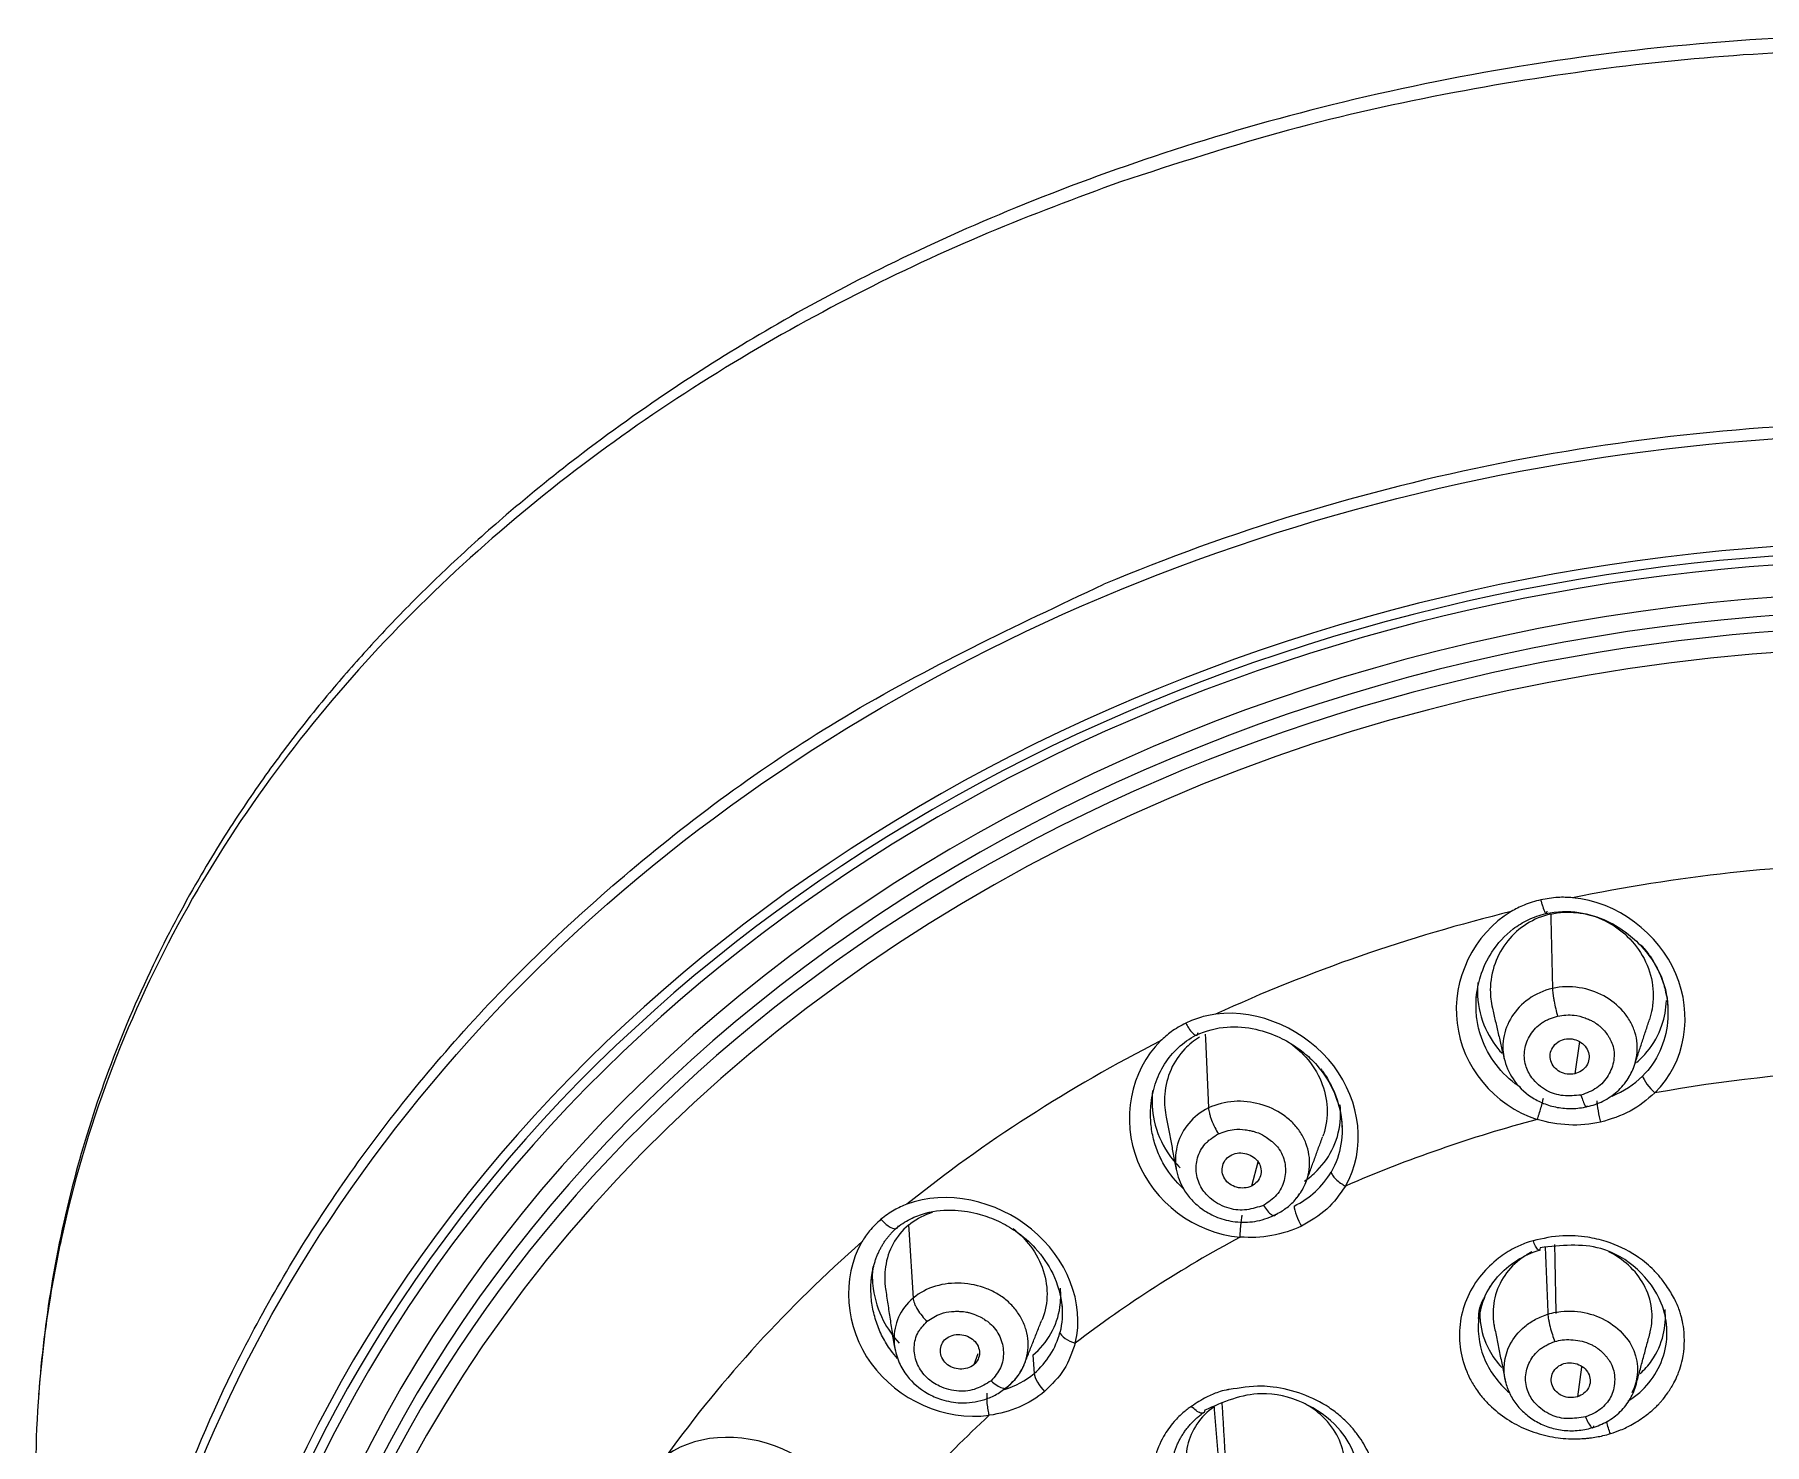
# Model space of a CAD drawing. Extents: x 0 to 1128, y 0 to 827.
# Drawn here: x 395.04 to 433.58, y 557.69 to 589.09 of the extents above; entities that cross this region are included whole.
import ezdxf

# ---------------------------------------------------------------- set-up
doc = ezdxf.new("R2010")
doc.units = 0
doc.header["$LTSCALE"] = 10
doc.header["$MEASUREMENT"] = 0
doc.layers.add('1', color=7, linetype='CONTINUOUS')

msp = doc.modelspace()

# ---------------------------------------------------------------- linework, layer by layer
at = {"layer": '1', "color": 7, "linetype": 'Continuous', "lineweight": -3}
for p, q in [((428.82, 569.502), (428.822, 569.399)), ((428.822, 569.399), (428.858, 567.843)), ((421.121, 566.827), (421.126, 566.725)), ((421.126, 566.725), (421.196, 565.181)), ((429.459, 566.66), (429.352, 565.944)), ((422.297, 563.977), (422.15, 563.442)), ((414.51, 562.573), (414.517, 562.472)), ((414.517, 562.472), (414.615, 560.946)), ((416.054, 559.707), (415.965, 559.462)), ((417.283, 559.674), (417.309, 559.268)), ((429.502, 559.408), (429.412, 558.75))]:
    msp.add_line(p, q, dxfattribs=at)
for centre, major_axis, start_param, end_param in [((437.081, 545.153), (38.932, 0), 1.570796, 3.633743), ((437.081, 545.084), (38.762, 0), 1.570796, 4.712389), ((437.081, 545.06), (38.555, 0), 1.570796, 4.712389), ((437.081, 545.06), (-37.7, 0), 4.712389, 7.319813), ((437.081, 544.908), (37.4, 0), 1.570796, 2.79938), ((437.081, 544.651), (37.281, 0), 0, 3.141593), ((437.081, 544.455), (-36.953, 0), 4.712389, 6.283185), ((437.081, 543.236), (32.688, 0), 1.592468, 1.810937), ((437.081, 543.236), (32.688, 0), 1.854267, 2.072736), ((437.081, 543.236), (32.688, 0), 2.116066, 2.334536), ((437.081, 542.522), (28.054, 0), 1.619126, 1.784199), ((437.081, 542.522), (28.054, 0), 1.880901, 2.045989), ((437.081, 542.522), (28.054, 0), 2.142704, 2.307792), ((437.081, 543.236), (32.688, 0), 2.377866, 2.596335), ((437.081, 542.522), (28.054, 0), 2.404501, 2.569592)]:
    msp.add_ellipse(centre, major_axis=major_axis, ratio=0.838671, start_param=start_param, end_param=end_param, dxfattribs=at)
for points, knots in [([(437.082, 589.079), (435.616, 589.09), (432.612, 588.991), (428.205, 588.453), (424.021, 587.598), (420.275, 586.519), (416.971, 585.304), (414.105, 584.016), (411.652, 582.709), (409.388, 581.315), (407.376, 579.892), (405.667, 578.513), (404.366, 577.346), (403.311, 576.315), (402.373, 575.319), (401.439, 574.239), (400.52, 573.07), (399.578, 571.733), (398.609, 570.172), (397.595, 568.254), (396.669, 566.071), (395.907, 563.685), (395.389, 561.288), (395.069, 558.599), (395.042, 556.73), (395.087, 555.661)], [0, 0, 0, 0, 0.064721, 0.133436, 0.197352, 0.256812, 0.311316, 0.360669, 0.405217, 0.445127, 0.49094, 0.528108, 0.556544, 0.580716, 0.604638, 0.628295, 0.656369, 0.684261, 0.716828, 0.75682, 0.804138, 0.848945, 0.897193, 0.941937, 1, 1, 1, 1]), ([(437.081, 588.774), (435.974, 588.755), (433.696, 588.716), (430.211, 588.39), (426.601, 587.827), (422.889, 586.998), (420.471, 586.213), (419.233, 585.811)], [0, 0, 0, 0, 0.180089, 0.37042, 0.570347, 0.78006, 1, 1, 1, 1]), ([(419.233, 585.811), (418.243, 585.445), (416.214, 584.693), (413.271, 583.306), (410.357, 581.678), (407.527, 579.774), (404.828, 577.585), (402.319, 575.104), (400.067, 572.326), (398.137, 569.251), (396.6, 565.879), (395.778, 563.076), (395.463, 561.413), (395.394, 560.992)], [0, 0, 0, 0, 0.078249, 0.160316, 0.246233, 0.336136, 0.430215, 0.528402, 0.630588, 0.736805, 0.847097, 0.961412, 1, 1, 1, 1]), ([(437.081, 580.458), (433.914, 580.458), (430.784, 580.152), (424.66, 578.936), (421.665, 578.023), (418.86, 576.846)], [0, 0, 0, 0, 0.5, 0.5, 1, 1, 1, 1]), ([(431.04, 512.535), (425.999, 513.17), (421.141, 514.611), (412.396, 518.844), (408.492, 521.677), (402.205, 528.29), (399.797, 532.118), (396.83, 540.21), (396.254, 544.5), (397.009, 552.952), (398.337, 557.122), (402.73, 564.753), (405.778, 568.231), (413.193, 573.996), (417.54, 576.293), (426.974, 579.4), (431.994, 580.201), (437.081, 580.199)], [0, 0, 0, 0, 0.125, 0.125, 0.25, 0.25, 0.375, 0.375, 0.5, 0.5, 0.625, 0.625, 0.75, 0.75, 0.875, 0.875, 1, 1, 1, 1]), ([(396.8, 541.545), (396.777, 541.68), (396.683, 542.261), (396.531, 543.423), (396.398, 545.164), (396.381, 547.303), (396.566, 549.831), (397.058, 552.728), (397.971, 555.959), (399.43, 559.466), (401.563, 563.165), (404.488, 566.944), (408.319, 570.638), (413.091, 574.125), (416.891, 575.918), (418.859, 576.847)], [0, 0, 0, 0, 0.009615, 0.041386, 0.082395, 0.132638, 0.192115, 0.260823, 0.338758, 0.425918, 0.5223, 0.627902, 0.74272, 0.866749, 1, 1, 1, 1]), ([(428.596, 569.818), (428.469, 569.784), (428.239, 569.723), (428.032, 569.609), (427.939, 569.557)], [0, 0, 0, 0, 0.54889, 1, 1, 1, 1]), ([(429.307, 569.865), (429.197, 569.871), (428.957, 569.884), (428.723, 569.841), (428.596, 569.818)], [0, 0, 0, 0, 0.459061, 1, 1, 1, 1]), ([(428.596, 569.818), (428.602, 569.794), (428.615, 569.743), (428.647, 569.638), (428.683, 569.548), (428.711, 569.509), (428.731, 569.505), (428.737, 569.536), (428.738, 569.564)], [0, 0, 0, 0, 0.1149, 0.241473, 0.49462, 0.621194, 0.747767, 1, 1, 1, 1]), ([(431.14, 565.516), (431.833, 566.205), (431.991, 567.266), (431.225, 569.069), (430.301, 569.779), (429.307, 569.865)], [0, 0, 0, 0, 0.5, 0.5, 1, 1, 1, 1]), ([(427.939, 569.557), (427.094, 569.058), (426.615, 568.032), (426.849, 566.11), (427.542, 565.237), (428.52, 564.928)], [0, 0, 0, 0, 0.5, 0.5, 1, 1, 1, 1]), ([(427.161, 567.637), (427.175, 567.8), (427.243, 568.147), (427.494, 568.695), (427.881, 569.122), (428.316, 569.39), (428.572, 569.479), (428.711, 569.512)], [0, 0, 0, 0, 0.193791, 0.4264, 0.695171, 0.8429, 1, 1, 1, 1]), ([(428.82, 569.502), (428.63, 569.459), (428.447, 569.382), (428.122, 569.18), (427.978, 569.05), (427.738, 568.754), (427.642, 568.581), (427.51, 568.213), (427.474, 568.011), (427.472, 567.676), (427.487, 567.54), (427.518, 567.406)], [0, 0, 0, 0, 0.20831, 0.20831, 0.414822, 0.414822, 0.627629, 0.627629, 0.849338, 0.849338, 1, 1, 1, 1]), ([(428.711, 569.512), (428.962, 569.563), (429.421, 569.58), (430.059, 569.38), (430.537, 569.079), (430.974, 568.669), (431.339, 568.075), (431.43, 567.603), (431.43, 567.345)], [0, 0, 0, 0, 0.183648, 0.345694, 0.485537, 0.60072, 0.791827, 1, 1, 1, 1]), ([(428.82, 569.502), (429.008, 569.544), (429.207, 569.553), (429.594, 569.513), (429.786, 569.46), (430.147, 569.3), (430.319, 569.189), (430.623, 568.919), (430.756, 568.755), (430.965, 568.395), (431.041, 568.192), (431.112, 567.788), (431.112, 567.582), (431.063, 567.308), (431.044, 567.231), (431.019, 567.155)], [0, 0, 0, 0, 0.148214, 0.148214, 0.296321, 0.296321, 0.449124, 0.449124, 0.608682, 0.608682, 0.77508, 0.77508, 0.936186, 0.936186, 1, 1, 1, 1]), ([(430.832, 568.811), (430.864, 568.776), (430.972, 568.649), (431.134, 568.414), (431.288, 568.096), (431.421, 567.655), (431.456, 567.085), (431.285, 566.432), (431.028, 566.056), (430.864, 565.893)], [0, 0, 0, 0, 0.042474, 0.148865, 0.255256, 0.361647, 0.57443, 0.787212, 1, 1, 1, 1]), ([(428.143, 565.641), (428.104, 565.667), (427.875, 565.828), (427.519, 566.199), (427.264, 566.72), (427.163, 567.169), (427.149, 567.447), (427.159, 567.61), (427.163, 567.656)], [0, 0, 0, 0, 0.058776, 0.35284, 0.646903, 0.793935, 0.940967, 1, 1, 1, 1]), ([(427.197, 567.979), (427.194, 567.943), (427.191, 567.907), (427.178, 567.617), (427.214, 567.358), (427.377, 566.898), (427.495, 566.688), (427.672, 566.467), (427.703, 566.431), (427.736, 566.396)], [0, 0, 0, 0, 0.063575, 0.063575, 0.510505, 0.510505, 0.917939, 0.917939, 1, 1, 1, 1]), ([(428.858, 567.843), (428.658, 567.798), (428.301, 567.634), (427.923, 567.232), (427.763, 566.819), (427.745, 566.492), (427.767, 566.338), (427.783, 566.271)], [0, 0, 0, 0, 0.256756, 0.513512, 0.770268, 0.898646, 1, 1, 1, 1]), ([(430.545, 565.846), (430.547, 565.848), (430.598, 565.927), (430.68, 566.091), (430.744, 566.348), (430.753, 566.611), (430.704, 566.871), (430.598, 567.115), (430.388, 567.409), (429.87, 567.82), (429.258, 567.932), (428.858, 567.843)], [0, 0, 0, 0, 0.002701, 0.085809, 0.168918, 0.252026, 0.335134, 0.418242, 0.501351, 0.667567, 1, 1, 1, 1]), ([(428.858, 567.843), (428.859, 567.811), (428.864, 567.751), (428.878, 567.649), (428.897, 567.535), (428.929, 567.384), (428.958, 567.277), (428.972, 567.23)], [0, 0, 0, 0, 0.248207, 0.37359, 0.498973, 0.74974, 1, 1, 1, 1]), ([(421.354, 567.27), (421.248, 567.252), (421.016, 567.214), (420.803, 567.121), (420.688, 567.071)], [0, 0, 0, 0, 0.459061, 1, 1, 1, 1]), ([(424.246, 563.443), (424.721, 564.26), (424.585, 565.324), (423.381, 566.91), (422.323, 567.4), (421.354, 567.27)], [0, 0, 0, 0, 0.5, 0.5, 1, 1, 1, 1]), ([(430.732, 566.198), (430.817, 566.271), (430.896, 566.351), (431.111, 566.609), (431.223, 566.811), (431.355, 567.199), (431.389, 567.386), (431.397, 567.575)], [0, 0, 0, 0, 0.210693, 0.210693, 0.641134, 0.641134, 1, 1, 1, 1]), ([(420.688, 567.071), (420.576, 567.011), (420.372, 566.902), (420.204, 566.746), (420.128, 566.676)], [0, 0, 0, 0, 0.54889, 1, 1, 1, 1]), ([(420.688, 567.071), (420.7, 567.049), (420.726, 567.002), (420.788, 566.907), (420.856, 566.829), (420.91, 566.799), (420.95, 566.802), (420.961, 566.835), (420.963, 566.863)], [0, 0, 0, 0, 0.1149, 0.241473, 0.49462, 0.621194, 0.747767, 1, 1, 1, 1]), ([(420.914, 566.802), (421.139, 566.905), (421.571, 567.022), (422.228, 566.965), (422.76, 566.778), (423.174, 566.534), (423.524, 566.245), (423.834, 565.866), (424.087, 565.352), (424.161, 564.967), (424.169, 564.752)], [0, 0, 0, 0, 0.160305, 0.302017, 0.424485, 0.525462, 0.611693, 0.718105, 0.847996, 1, 1, 1, 1]), ([(429.493, 565.468), (429.427, 565.462), (429.295, 565.451), (429.097, 565.451), (428.902, 565.488), (428.647, 565.6), (428.401, 565.814), (428.235, 566.142), (428.215, 566.486), (428.344, 566.824), (428.538, 567.031), (428.701, 567.128), (428.818, 567.18), (428.91, 567.21), (428.972, 567.23)], [0, 0, 0, 0, 0.063643, 0.126094, 0.187936, 0.250867, 0.393803, 0.500687, 0.625167, 0.749838, 0.874914, 0.906043, 0.937167, 1, 1, 1, 1]), ([(428.972, 567.23), (429.096, 567.246), (429.303, 567.272), (429.541, 567.205), (429.679, 567.15), (429.776, 567.1), (429.858, 567.05), (429.931, 566.987), (430.003, 566.915), (430.065, 566.836), (430.113, 566.767), (430.154, 566.695), (430.228, 566.53), (430.249, 566.237), (430.117, 565.898), (429.866, 565.605), (429.617, 565.513), (429.493, 565.468)], [0, 0, 0, 0, 0.117822, 0.197526, 0.233095, 0.261972, 0.304107, 0.327018, 0.357576, 0.406557, 0.428802, 0.443927, 0.492279, 0.617472, 0.745259, 0.873294, 1, 1, 1, 1]), ([(420.127, 566.676), (419.447, 566.008), (419.249, 564.908), (419.975, 563.091), (420.874, 562.394), (421.897, 562.306)], [0, 0, 0, 0, 0.5, 0.5, 1, 1, 1, 1]), ([(419.911, 565.224), (419.925, 565.394), (419.989, 565.717), (420.196, 566.166), (420.508, 566.541), (420.769, 566.725), (420.914, 566.802)], [0, 0, 0, 0, 0.252708, 0.503649, 0.751602, 1, 1, 1, 1]), ([(420.993, 566.758), (420.873, 566.685), (420.763, 566.596), (420.539, 566.364), (420.434, 566.207), (420.282, 565.867), (420.235, 565.679), (420.208, 565.334), (420.216, 565.174), (420.246, 565.019)], [0, 0, 0, 0, 0.20662, 0.20662, 0.482277, 0.482277, 0.766335, 0.766335, 1, 1, 1, 1]), ([(422.922, 566.685), (423.063, 566.596), (423.193, 566.489), (423.457, 566.216), (423.583, 566.035), (423.757, 565.658), (423.811, 565.458), (423.849, 565.058), (423.832, 564.852), (423.767, 564.624), (423.755, 564.587), (423.742, 564.551)], [0, 0, 0, 0, 0.194892, 0.194892, 0.451201, 0.451201, 0.699359, 0.699359, 0.951405, 0.951405, 1, 1, 1, 1]), ([(427.777, 566.301), (427.818, 566.126), (427.958, 565.799), (428.301, 565.461), (428.656, 565.274), (428.964, 565.184), (429.298, 565.157), (429.518, 565.186), (429.63, 565.213)], [0, 0, 0, 0, 0.219959, 0.460031, 0.588092, 0.72013, 0.856788, 1, 1, 1, 1]), ([(429.577, 565.202), (429.705, 565.225), (429.946, 565.299), (430.274, 565.506), (430.535, 565.792), (430.645, 566.015), (430.686, 566.137)], [0, 0, 0, 0, 0.24522, 0.493088, 0.745262, 1, 1, 1, 1]), ([(423.695, 566.05), (423.713, 566.028), (423.8, 565.91), (423.995, 565.585), (424.175, 565.039), (424.184, 564.368), (424.039, 563.948), (423.926, 563.754)], [0, 0, 0, 0, 0.033612, 0.171666, 0.447775, 0.723884, 1, 1, 1, 1]), ([(419.947, 565.567), (419.925, 565.343), (419.938, 565.112), (420.042, 564.643), (420.144, 564.398), (420.368, 564.064), (420.462, 563.951), (420.566, 563.848)], [0, 0, 0, 0, 0.363611, 0.363611, 0.773131, 0.773131, 1, 1, 1, 1]), ([(423.104, 563.122), (423.116, 563.135), (423.189, 563.214), (423.303, 563.374), (423.408, 563.619), (423.454, 563.879), (423.442, 564.142), (423.374, 564.398), (423.252, 564.64), (423.079, 564.854), (422.792, 565.092), (422.175, 565.378), (421.554, 565.354), (421.196, 565.181)], [0, 0, 0, 0, 0.013442, 0.08391, 0.154379, 0.224847, 0.295316, 0.365784, 0.436253, 0.506721, 0.577189, 0.718126, 1, 1, 1, 1]), ([(428.52, 564.928), (428.526, 564.945), (428.539, 564.982), (428.566, 565.067), (428.595, 565.161), (428.619, 565.248), (428.64, 565.327), (428.65, 565.373), (428.655, 565.397)], [0, 0, 0, 0, 0.115565, 0.242053, 0.495027, 0.621515, 0.748002, 1, 1, 1, 1]), ([(429.493, 565.468), (429.508, 565.419), (429.539, 565.323), (429.578, 565.238), (429.603, 565.206), (429.624, 565.197), (429.632, 565.217), (429.635, 565.237)], [0, 0, 0, 0, 0.25026, 0.501027, 0.62641, 0.751793, 1, 1, 1, 1]), ([(431.14, 565.516), (430.964, 565.367), (430.613, 565.07), (430.157, 564.933), (429.93, 564.865)], [0, 0, 0, 0, 0.5006, 1, 1, 1, 1]), ([(420.628, 563.391), (420.471, 563.537), (420.259, 563.796), (420.056, 564.194), (419.951, 564.528), (419.901, 564.875), (419.902, 565.109), (419.911, 565.226), (419.911, 565.229)], [0, 0, 0, 0, 0.314161, 0.484832, 0.655502, 0.826172, 0.996843, 1, 1, 1, 1]), ([(421.196, 565.181), (421.016, 565.094), (420.72, 564.858), (420.473, 564.387), (420.444, 564.014), (420.476, 563.819), (420.48, 563.794)], [0, 0, 0, 0, 0.317851, 0.635703, 0.953554, 1, 1, 1, 1]), ([(421.196, 565.181), (421.197, 565.15), (421.206, 565.091), (421.233, 564.993), (421.271, 564.886), (421.333, 564.745), (421.389, 564.647), (421.416, 564.605)], [0, 0, 0, 0, 0.248207, 0.37359, 0.498973, 0.74974, 1, 1, 1, 1]), ([(423.334, 563.552), (423.435, 563.622), (423.529, 563.7), (423.765, 563.94), (423.891, 564.12), (424.07, 564.514), (424.123, 564.733), (424.14, 565.052), (424.138, 565.152), (424.128, 565.252)], [0, 0, 0, 0, 0.182342, 0.182342, 0.510988, 0.510988, 0.849199, 0.849199, 1, 1, 1, 1]), ([(422.422, 563.012), (422.36, 562.992), (422.237, 562.953), (422.047, 562.909), (421.849, 562.903), (421.571, 562.957), (421.273, 563.11), (421.02, 563.392), (420.901, 563.72), (420.928, 564.076), (421.055, 564.318), (421.184, 564.447), (421.282, 564.523), (421.362, 564.572), (421.416, 564.605)], [0, 0, 0, 0, 0.063643, 0.126094, 0.187936, 0.250867, 0.393803, 0.500687, 0.625167, 0.749838, 0.874914, 0.906043, 0.937167, 1, 1, 1, 1]), ([(421.416, 564.605), (421.53, 564.647), (421.721, 564.717), (421.969, 564.704), (422.118, 564.681), (422.225, 564.653), (422.319, 564.622), (422.407, 564.577), (422.497, 564.524), (422.579, 564.46), (422.645, 564.404), (422.705, 564.343), (422.823, 564.199), (422.928, 563.92), (422.898, 563.563), (422.741, 563.224), (422.528, 563.082), (422.422, 563.012)], [0, 0, 0, 0, 0.117822, 0.197526, 0.233095, 0.261972, 0.304107, 0.327018, 0.357576, 0.406557, 0.428802, 0.443927, 0.492279, 0.617472, 0.745259, 0.873294, 1, 1, 1, 1]), ([(420.475, 563.822), (420.506, 563.658), (420.594, 563.416), (420.819, 563.12), (421.072, 562.902), (421.401, 562.726), (421.798, 562.627), (422.244, 562.637), (422.523, 562.727), (422.665, 562.798)], [0, 0, 0, 0, 0.175622, 0.28265, 0.40181, 0.533286, 0.677048, 0.831808, 1, 1, 1, 1]), ([(422.615, 562.775), (422.703, 562.811), (422.868, 562.898), (423.085, 563.078), (423.26, 563.298), (423.342, 563.463), (423.374, 563.551)], [0, 0, 0, 0, 0.246644, 0.495356, 0.746326, 1, 1, 1, 1]), ([(424.246, 563.443), (424.119, 563.261), (423.864, 562.896), (423.465, 562.665), (423.266, 562.55)], [0, 0, 0, 0, 0.500609, 1, 1, 1, 1]), ([(423.926, 563.754), (423.93, 563.733), (423.946, 563.696), (423.988, 563.639), (424.044, 563.579), (424.117, 563.521), (424.192, 563.472), (424.229, 563.452), (424.246, 563.443)], [0, 0, 0, 0, 0.252245, 0.378823, 0.5054, 0.758556, 0.885133, 1, 1, 1, 1]), ([(414.473, 563.037), (414.378, 562.997), (414.17, 562.91), (413.993, 562.775), (413.898, 562.701)], [0, 0, 0, 0, 0.459061, 1, 1, 1, 1]), ([(418.227, 559.944), (418.451, 560.839), (418.03, 561.84), (416.472, 563.122), (415.35, 563.372), (414.473, 563.037)], [0, 0, 0, 0, 0.5, 0.5, 1, 1, 1, 1]), ([(413.898, 562.701), (413.808, 562.619), (413.644, 562.469), (413.525, 562.281), (413.472, 562.197)], [0, 0, 0, 0, 0.54889, 1, 1, 1, 1]), ([(413.898, 562.701), (413.914, 562.683), (413.951, 562.643), (414.039, 562.564), (414.136, 562.505), (414.212, 562.489), (414.268, 562.502), (414.284, 562.538), (414.286, 562.566)], [0, 0, 0, 0, 0.1149, 0.241473, 0.49462, 0.621194, 0.747767, 1, 1, 1, 1]), ([(414.225, 562.493), (414.326, 562.578), (414.534, 562.715), (414.975, 562.883), (415.51, 562.932), (416.064, 562.838), (416.519, 562.67), (416.949, 562.426), (417.385, 562.041), (417.78, 561.464), (417.907, 561.013), (417.932, 560.755)], [0, 0, 0, 0, 0.082843, 0.159747, 0.296155, 0.408333, 0.494083, 0.581071, 0.695464, 0.835469, 1, 1, 1, 1]), ([(414.51, 562.573), (414.648, 562.689), (414.812, 562.779), (415.008, 562.85), (415.032, 562.857), (415.056, 562.865)], [0, 0, 0, 0, 0.881735, 0.881735, 1, 1, 1, 1]), ([(421.897, 562.306), (421.898, 562.324), (421.901, 562.363), (421.906, 562.451), (421.915, 562.549), (421.924, 562.64), (421.934, 562.723), (421.941, 562.771), (421.945, 562.796)], [0, 0, 0, 0, 0.11564, 0.242116, 0.49507, 0.621547, 0.748023, 1, 1, 1, 1]), ([(422.422, 563.012), (422.45, 562.967), (422.511, 562.881), (422.586, 562.809), (422.635, 562.785), (422.674, 562.783), (422.69, 562.805), (422.696, 562.827)], [0, 0, 0, 0, 0.25026, 0.501027, 0.62641, 0.751793, 1, 1, 1, 1]), ([(414.51, 562.573), (414.371, 562.456), (414.255, 562.312), (414.082, 561.998), (414.025, 561.823), (413.974, 561.481), (413.975, 561.311), (414.001, 561.143)], [0, 0, 0, 0, 0.344949, 0.344949, 0.68692, 0.68692, 1, 1, 1, 1]), ([(416.843, 562.494), (416.968, 562.397), (417.082, 562.286), (417.31, 562.004), (417.415, 561.821), (417.558, 561.442), (417.598, 561.238), (417.598, 560.851), (417.561, 560.661), (417.489, 560.476), (417.485, 560.466), (417.48, 560.456)], [0, 0, 0, 0, 0.196458, 0.196458, 0.459946, 0.459946, 0.727562, 0.727562, 0.985071, 0.985071, 1, 1, 1, 1]), ([(430.149, 557.928), (430.225, 557.953), (430.395, 558.01), (430.667, 558.143), (430.919, 558.313), (431.109, 558.467), (431.211, 558.571), (431.272, 558.637), (431.344, 558.721), (431.418, 558.824), (431.483, 558.922), (431.521, 558.983), (431.565, 559.059), (431.611, 559.15), (431.659, 559.267), (431.707, 559.4), (431.799, 559.726), (431.81, 560.108), (431.755, 560.438), (431.719, 560.574), (431.671, 560.727), (431.572, 560.947), (431.419, 561.198), (431.251, 561.424), (431.036, 561.658), (430.66, 561.953), (430.228, 562.162), (429.85, 562.262), (429.618, 562.31), (429.408, 562.331), (429.223, 562.338), (428.907, 562.333), (428.646, 562.273), (428.427, 562.224)], [0, 0, 0, 0, 0.031275, 0.069251, 0.118317, 0.152344, 0.167397, 0.178008, 0.189026, 0.212834, 0.230826, 0.237748, 0.242571, 0.267605, 0.280658, 0.296083, 0.327495, 0.424212, 0.455613, 0.468583, 0.483535, 0.522632, 0.568341, 0.6034, 0.636437, 0.695049, 0.790034, 0.817951, 0.844131, 0.879915, 0.897856, 0.9144, 1, 1, 1, 1]), ([(413.472, 562.197), (413.003, 561.402), (413.098, 560.291), (414.266, 558.683), (415.311, 558.201), (416.309, 558.336)], [0, 0, 0, 0, 0.5, 0.5, 1, 1, 1, 1]), ([(428.427, 562.224), (428.407, 562.218), (428.354, 562.203), (428.209, 562.156), (427.961, 562.047), (427.614, 561.818), (427.101, 561.33), (426.699, 560.445), (426.805, 559.647), (426.971, 559.252), (427.03, 559.125), (427.12, 558.976), (427.223, 558.826), (427.299, 558.729), (427.375, 558.646), (427.545, 558.476), (427.766, 558.291), (428.051, 558.125), (428.343, 557.987), (428.657, 557.891), (428.977, 557.833), (429.201, 557.812), (429.39, 557.811), (429.52, 557.815), (429.613, 557.823), (429.761, 557.84), (429.944, 557.869), (430.094, 557.912), (430.149, 557.928)], [0, 0, 0, 0, 0.008272, 0.021046, 0.059166, 0.113655, 0.185683, 0.344932, 0.50381, 0.511178, 0.523307, 0.561792, 0.582252, 0.597764, 0.611708, 0.627434, 0.693834, 0.724992, 0.755733, 0.818462, 0.849606, 0.879412, 0.904055, 0.921246, 0.928925, 0.939959, 0.977903, 1, 1, 1, 1]), ([(427.346, 560.968), (427.421, 561.134), (427.612, 561.434), (428.045, 561.804), (428.395, 561.963), (428.591, 562.024)], [0, 0, 0, 0, 0.330924, 0.662718, 1, 1, 1, 1]), ([(428.4, 561.977), (428.323, 561.938), (428.25, 561.893), (428.031, 561.734), (427.898, 561.6), (427.691, 561.301), (427.616, 561.13), (427.532, 560.781), (427.522, 560.598), (427.548, 560.385), (427.554, 560.351), (427.561, 560.316)], [0, 0, 0, 0, 0.12243, 0.12243, 0.393444, 0.393444, 0.670421, 0.670421, 0.945952, 0.945952, 1, 1, 1, 1]), ([(428.583, 562.068), (428.583, 562.043), (428.576, 562.014), (428.555, 562.008), (428.527, 562.027), (428.481, 562.098), (428.444, 562.182), (428.427, 562.224)], [0, 0, 0, 0, 0.250499, 0.375748, 0.500997, 0.751496, 1, 1, 1, 1]), ([(431.404, 560.295), (431.392, 560.478), (431.233, 561.221), (430.147, 562.24), (429.045, 562.119), (428.583, 562.068)], [0, 0, 0, 0, 0.158148, 0.647538, 1, 1, 1, 1]), ([(431.027, 560.157), (431.031, 560.17), (431.034, 560.183), (431.078, 560.366), (431.087, 560.543), (431.044, 560.899), (430.985, 561.082), (430.806, 561.405), (430.688, 561.552), (430.422, 561.796), (430.272, 561.899), (430.111, 561.978)], [0, 0, 0, 0, 0.019607, 0.019607, 0.264151, 0.264151, 0.523836, 0.523836, 0.769912, 0.769912, 1, 1, 1, 1]), ([(413.713, 561.651), (413.698, 561.488), (413.703, 561.321), (413.76, 560.915), (413.836, 560.672), (414.042, 560.269), (414.161, 560.098), (414.302, 559.946)], [0, 0, 0, 0, 0.27187, 0.27187, 0.673844, 0.673844, 1, 1, 1, 1]), ([(414.265, 559.601), (414.213, 559.659), (414.089, 559.811), (413.924, 560.08), (413.788, 560.406), (413.701, 560.745), (413.667, 561.072), (413.675, 561.283), (413.685, 561.379)], [0, 0, 0, 0, 0.120774, 0.302048, 0.483323, 0.664597, 0.845871, 1, 1, 1, 1]), ([(416.738, 558.992), (416.88, 559.111), (417.045, 559.325), (417.159, 559.653), (417.188, 559.913), (417.157, 560.175), (417.069, 560.426), (416.929, 560.66), (416.742, 560.867), (416.514, 561.037), (416.17, 561.205), (415.495, 561.349), (414.908, 561.192), (414.615, 560.946)], [0, 0, 0, 0, 0.125, 0.1875, 0.25, 0.3125, 0.375, 0.4375, 0.5, 0.5625, 0.625, 0.75, 1, 1, 1, 1]), ([(417.283, 559.674), (417.445, 559.81), (417.582, 559.976), (417.785, 560.339), (417.854, 560.541), (417.905, 560.885), (417.908, 561.027), (417.894, 561.169)], [0, 0, 0, 0, 0.373605, 0.373605, 0.74998, 0.74998, 1, 1, 1, 1]), ([(414.615, 560.946), (414.469, 560.823), (414.254, 560.531), (414.175, 560.126), (414.197, 559.89), (414.208, 559.825)], [0, 0, 0, 0, 0.419485, 0.83897, 1, 1, 1, 1]), ([(414.615, 560.946), (414.617, 560.915), (414.63, 560.859), (414.669, 560.768), (414.722, 560.671), (414.81, 560.547), (414.889, 560.464), (414.926, 560.429)], [0, 0, 0, 0, 0.248207, 0.37359, 0.498973, 0.74974, 1, 1, 1, 1]), ([(427.246, 560.779), (427.234, 560.661), (427.235, 560.541), (427.271, 560.206), (427.338, 559.989), (427.52, 559.653), (427.615, 559.521), (427.726, 559.401)], [0, 0, 0, 0, 0.240993, 0.240993, 0.686954, 0.686954, 1, 1, 1, 1]), ([(416.35, 559.104), (416.296, 559.071), (416.19, 559.007), (416.02, 558.924), (415.833, 558.875), (415.552, 558.867), (415.223, 558.951), (414.899, 559.169), (414.69, 559.462), (414.613, 559.812), (414.665, 560.074), (414.751, 560.227), (414.822, 560.321), (414.885, 560.386), (414.926, 560.429)], [0, 0, 0, 0, 0.063643, 0.126094, 0.187936, 0.250867, 0.393803, 0.500687, 0.625167, 0.749838, 0.874914, 0.906043, 0.937167, 1, 1, 1, 1]), ([(414.926, 560.429), (415.024, 560.494), (415.186, 560.604), (415.427, 560.645), (415.576, 560.654), (415.687, 560.65), (415.786, 560.641), (415.883, 560.616), (415.985, 560.584), (416.081, 560.54), (416.16, 560.5), (416.236, 560.454), (416.39, 560.34), (416.571, 560.093), (416.646, 559.74), (416.593, 559.379), (416.431, 559.195), (416.35, 559.104)], [0, 0, 0, 0, 0.117822, 0.197526, 0.233095, 0.261972, 0.304107, 0.327018, 0.357576, 0.406557, 0.428802, 0.443927, 0.492279, 0.617472, 0.745259, 0.873294, 1, 1, 1, 1]), ([(427.244, 560.651), (427.238, 560.62), (427.175, 560.283), (427.237, 559.62), (427.649, 559.053), (427.904, 558.835)], [0, 0, 0, 0, 0.047904, 0.528919, 1, 1, 1, 1]), ([(427.815, 559.068), (427.744, 559.349), (427.78, 559.648), (427.988, 560.057), (428.098, 560.193), (428.312, 560.372), (428.432, 560.454), (428.575, 560.521), (428.661, 560.557), (428.741, 560.584), (428.756, 560.589)], [0, 0, 0, 0, 0.457921, 0.457921, 0.728961, 0.728961, 0.86448, 0.93224, 0.93224, 1, 1, 1, 1]), ([(428.756, 560.589), (428.741, 560.584), (428.84, 560.613), (428.935, 560.632), (428.988, 560.641), (429.147, 560.659), (429.247, 560.66), (429.54, 560.64), (429.728, 560.595), (430.248, 560.37), (430.534, 560.1), (430.798, 559.474), (430.771, 559.132), (430.627, 558.833)], [0, 0, 0, 0, 0.042366, 0.042366, 0.084732, 0.084732, 0.169465, 0.169465, 0.338929, 0.338929, 0.677859, 0.677859, 1, 1, 1, 1]), ([(428.756, 560.589), (428.757, 560.557), (428.764, 560.495), (428.784, 560.392), (428.81, 560.279), (428.854, 560.13), (428.892, 560.026), (428.911, 559.981)], [0, 0, 0, 0, 0.248345, 0.373709, 0.499073, 0.749802, 1, 1, 1, 1]), ([(430.812, 559.264), (430.907, 559.352), (430.993, 559.449), (431.189, 559.727), (431.278, 559.925), (431.37, 560.311), (431.384, 560.501), (431.366, 560.689)], [0, 0, 0, 0, 0.237674, 0.237674, 0.640014, 0.640014, 1, 1, 1, 1]), ([(418.227, 559.944), (418.157, 559.74), (418.016, 559.332), (417.701, 559.022), (417.544, 558.867)], [0, 0, 0, 0, 0.500607, 1, 1, 1, 1]), ([(429.595, 558.302), (429.53, 558.292), (429.401, 558.271), (429.206, 558.256), (429.01, 558.277), (428.747, 558.367), (428.483, 558.557), (428.288, 558.864), (428.234, 559.198), (428.329, 559.538), (428.501, 559.754), (428.653, 559.861), (428.763, 559.921), (428.852, 559.957), (428.911, 559.981)], [0, 0, 0, 0, 0.063636, 0.126088, 0.187939, 0.250872, 0.393805, 0.500693, 0.625165, 0.749832, 0.874912, 0.906038, 0.937161, 1, 1, 1, 1]), ([(428.911, 559.981), (428.965, 559.993), (429.082, 560.021), (429.271, 560.024), (429.47, 560.003), (429.627, 559.955), (429.737, 559.905), (429.808, 559.868), (429.876, 559.82), (429.939, 559.768), (429.998, 559.711), (430.045, 559.658), (430.085, 559.611), (430.132, 559.545), (430.191, 559.439), (430.239, 559.276), (430.249, 559.089), (430.224, 558.906), (430.141, 558.686), (429.979, 558.505), (429.776, 558.368), (429.655, 558.324), (429.595, 558.302)], [0, 0, 0, 0, 0.054279, 0.115798, 0.180488, 0.244899, 0.27327, 0.297886, 0.323668, 0.355587, 0.379723, 0.406202, 0.428739, 0.443022, 0.489863, 0.555193, 0.62383, 0.691696, 0.754495, 0.875032, 0.937133, 1, 1, 1, 1]), ([(430.54, 558.655), (430.547, 558.659), (430.726, 558.768), (431.037, 559.052), (431.344, 559.581), (431.414, 560.022), (431.406, 560.262), (431.404, 560.295)], [0, 0, 0, 0, 0.011722, 0.310889, 0.622201, 0.948141, 1, 1, 1, 1]), ([(414.202, 559.868), (414.22, 559.74), (414.286, 559.511), (414.514, 559.131), (414.847, 558.851), (415.267, 558.666), (415.701, 558.589), (416.117, 558.643), (416.455, 558.782), (416.612, 558.889), (416.688, 558.954)], [0, 0, 0, 0, 0.118908, 0.225941, 0.410928, 0.518751, 0.652817, 0.812369, 0.902326, 1, 1, 1, 1]), ([(416.309, 558.336), (416.305, 558.353), (416.297, 558.392), (416.281, 558.479), (416.268, 558.576), (416.262, 558.668), (416.26, 558.751), (416.263, 558.8), (416.267, 558.826)], [0, 0, 0, 0, 0.115567, 0.242054, 0.495028, 0.621515, 0.748002, 1, 1, 1, 1]), ([(416.35, 559.104), (416.39, 559.067), (416.476, 558.998), (416.582, 558.945), (416.651, 558.934), (416.706, 558.943), (416.73, 558.969), (416.738, 558.992)], [0, 0, 0, 0, 0.25026, 0.501027, 0.62641, 0.751793, 1, 1, 1, 1]), ([(424.052, 554.976), (424.169, 555.067), (424.343, 555.204), (424.53, 555.426), (424.781, 555.786), (424.953, 556.278), (424.951, 556.779), (424.91, 557.035), (424.876, 557.167), (424.854, 557.241), (424.844, 557.273), (424.795, 557.426), (424.698, 557.635), (424.528, 557.894), (424.429, 558.018), (424.374, 558.08), (424.374, 558.08), (424.374, 558.08), (424.374, 558.081), (424.374, 558.081), (424.374, 558.081), (424.373, 558.082), (424.371, 558.085), (424.367, 558.089), (424.359, 558.098), (424.343, 558.115), (424.311, 558.149), (424.245, 558.216), (424.105, 558.345), (423.629, 558.707), (422.992, 558.942), (422.217, 559.003), (421.89, 558.943), (421.644, 558.908), (421.622, 558.905), (421.543, 558.891), (421.377, 558.844), (421.113, 558.731), (420.926, 558.609), (420.817, 558.539)], [0, 0, 0, 0, 0.060169, 0.090438, 0.121284, 0.245487, 0.307926, 0.335934, 0.356266, 0.36564, 0.368791, 0.370361, 0.433215, 0.46392, 0.497018, 0.497023, 0.497028, 0.497039, 0.49706, 0.497102, 0.497186, 0.497354, 0.497689, 0.49836, 0.499703, 0.502387, 0.507756, 0.518493, 0.539964, 0.582899, 0.752202, 0.784906, 0.878136, 0.878875, 0.880578, 0.886791, 0.910053, 0.947579, 1, 1, 1, 1]), ([(424.569, 556.906), (424.558, 557.102), (424.46, 557.513), (423.928, 558.387), (422.497, 559.058), (421.52, 558.629), (421.11, 558.449)], [0, 0, 0, 0, 0.143351, 0.298863, 0.706452, 1, 1, 1, 1]), ([(427.797, 559.157), (427.813, 559.063), (427.866, 558.88), (428.011, 558.622), (428.211, 558.394), (428.462, 558.205), (428.755, 558.068), (429.076, 557.994), (429.413, 557.986), (429.631, 558.027), (429.74, 558.061)], [0, 0, 0, 0, 0.115626, 0.234607, 0.356123, 0.48016, 0.6067, 0.735012, 0.865553, 1, 1, 1, 1]), ([(429.74, 558.061), (429.861, 558.094), (430.085, 558.186), (430.381, 558.409), (430.607, 558.7), (430.697, 558.92), (430.727, 559.039)], [0, 0, 0, 0, 0.245151, 0.493154, 0.745323, 1, 1, 1, 1]), ([(420.817, 558.539), (420.792, 558.521), (420.734, 558.481), (420.597, 558.373), (420.395, 558.176), (420.162, 557.838), (419.921, 557.263), (419.892, 556.36), (420.266, 555.658), (420.588, 555.316), (420.692, 555.213), (420.831, 555.099), (420.984, 554.988), (421.091, 554.918), (421.193, 554.861), (421.341, 554.787), (421.537, 554.699), (421.78, 554.618), (422.022, 554.562), (422.265, 554.527), (422.511, 554.515), (422.758, 554.524), (422.998, 554.552), (423.214, 554.596), (423.388, 554.648), (423.507, 554.689), (423.592, 554.723), (423.724, 554.782), (423.884, 554.862), (424.007, 554.945), (424.052, 554.976)], [0, 0, 0, 0, 0.012329, 0.028495, 0.071462, 0.128318, 0.200325, 0.335955, 0.503848, 0.511545, 0.523815, 0.562017, 0.582242, 0.597671, 0.611618, 0.627369, 0.661589, 0.693887, 0.725039, 0.755767, 0.78703, 0.818751, 0.849953, 0.879622, 0.903781, 0.920922, 0.928819, 0.939961, 0.977865, 1, 1, 1, 1]), ([(421.319, 558.524), (421.168, 558.418), (421.037, 558.287), (420.838, 557.994), (420.765, 557.83), (420.686, 557.488), (420.681, 557.305), (420.71, 557.117), (420.712, 557.106), (420.714, 557.095)], [0, 0, 0, 0, 0.324724, 0.324724, 0.648567, 0.648567, 0.979536, 0.979536, 1, 1, 1, 1]), ([(421.11, 558.449), (421.109, 558.424), (421.097, 558.392), (421.058, 558.378), (421.004, 558.385), (420.918, 558.435), (420.848, 558.504), (420.817, 558.539)], [0, 0, 0, 0, 0.250499, 0.375748, 0.500997, 0.751496, 1, 1, 1, 1]), ([(424.18, 556.795), (424.187, 556.819), (424.194, 556.843), (424.242, 557.04), (424.249, 557.223), (424.195, 557.572), (424.137, 557.742), (423.961, 558.066), (423.837, 558.222), (423.585, 558.442), (423.47, 558.522), (423.347, 558.59)], [0, 0, 0, 0, 0.036153, 0.036153, 0.2985, 0.2985, 0.549599, 0.549599, 0.816245, 0.816245, 1, 1, 1, 1]), ([(429.595, 558.302), (429.614, 558.255), (429.657, 558.162), (429.708, 558.084), (429.741, 558.058), (429.766, 558.056), (429.776, 558.081), (429.78, 558.104)], [0, 0, 0, 0, 0.250198, 0.500927, 0.626291, 0.751655, 1, 1, 1, 1]), ([(430.149, 557.928), (430.134, 557.964), (430.103, 558.048), (430.075, 558.145), (430.063, 558.192), (430.063, 558.193)], [0, 0, 0, 0, 0.494767, 0.993505, 1, 1, 1, 1]), ([(413.493, 555.258), (413.45, 556.172), (412.774, 557.053), (410.966, 557.963), (409.859, 557.966), (409.133, 557.455)], [0, 0, 0, 0, 0.5, 0.5, 1, 1, 1, 1])]:
    msp.add_open_spline(points, degree=3, knots=knots, dxfattribs=at)
for points, degree in [([(427.518, 567.405), (427.782, 566.273)], 1), ([(430.683, 566.128), (431.019, 567.154)], 1), ([(429.352, 565.944), (429.242, 565.92), (428.999, 565.953), (428.775, 566.219), (428.822, 566.549), (429.015, 566.689), (429.125, 566.714)], 3), ([(429.125, 566.714), (429.235, 566.738), (429.481, 566.697), (429.705, 566.428), (429.657, 566.101), (429.462, 565.969), (429.352, 565.944)], 3), ([(430.185, 565.446), (430.442, 565.551), (430.673, 565.705), (430.864, 565.893)], 3), ([(430.864, 565.893), (430.882, 565.806), (431.016, 565.624), (431.14, 565.516)], 3), ([(429.844, 565.338), (429.846, 565.24), (429.888, 565.013), (429.93, 564.865)], 3), ([(420.246, 565.018), (420.474, 563.809)], 1), ([(429.93, 564.865), (429.47, 564.761), (428.976, 564.787), (428.52, 564.928)], 3), ([(421.711, 564.138), (421.809, 564.186), (422.057, 564.199), (422.35, 563.987), (422.398, 563.66), (422.249, 563.49), (422.15, 563.442)], 3), ([(423.372, 563.544), (423.741, 564.549)], 1), ([(422.15, 563.442), (422.051, 563.395), (421.808, 563.374), (421.516, 563.583), (421.467, 563.913), (421.612, 564.09), (421.711, 564.138)], 3), ([(423.1, 562.995), (423.453, 563.167), (423.738, 563.435), (423.925, 563.754)], 3), ([(423.1, 562.995), (423.105, 562.898), (423.184, 562.684), (423.266, 562.55)], 3), ([(413.68, 561.327), (413.743, 562.037), (414.225, 562.493)], 2), ([(423.266, 562.55), (422.852, 562.349), (422.371, 562.268), (421.897, 562.306)], 3), ([(428.694, 562.096), (428.695, 562.076), (428.696, 562.057), (428.697, 562.037)], 3), ([(428.697, 562.037), (428.716, 561.554), (428.736, 561.071), (428.756, 560.589)], 3), ([(428.903, 562.139), (428.933, 560.607)], 1), ([(413.992, 561.197), (414.196, 559.847)], 1), ([(427.467, 561.214), (427.362, 561.038), (427.287, 560.847), (427.244, 560.651)], 3), ([(395.394, 560.992), (395.275, 560.265), (395.188, 559.533), (395.131, 558.797)], 3), ([(417.929, 560.793), (417.949, 560.588), (417.935, 560.382), (417.885, 560.182)], 3), ([(427.214, 560.456), (427.201, 560.742), (427.346, 560.968)], 2), ([(417.083, 559.452), (417.48, 560.454)], 1), ([(427.553, 560.355), (427.806, 559.108)], 1), ([(415.965, 559.462), (415.885, 559.395), (415.658, 559.322), (415.318, 559.462), (415.176, 559.771), (415.263, 559.973), (415.344, 560.041)], 3), ([(415.344, 560.041), (415.424, 560.108), (415.658, 560.175), (415.999, 560.033), (416.14, 559.726), (416.046, 559.53), (415.965, 559.462)], 3), ([(417.309, 559.268), (417.597, 559.511), (417.794, 559.832), (417.884, 560.182)], 3), ([(417.885, 560.182), (417.897, 560.102), (418.063, 559.987), (418.227, 559.944)], 3), ([(430.719, 559.012), (431.028, 560.159)], 1), ([(416.646, 558.921), (416.948, 559.128), (417.087, 559.461)], 2), ([(416.65, 558.912), (416.895, 558.99), (417.121, 559.111), (417.309, 559.268)], 3), ([(417.309, 559.268), (417.315, 559.172), (417.428, 558.98), (417.544, 558.867)], 3), ([(429.412, 558.75), (429.305, 558.718), (429.06, 558.732), (428.812, 558.976), (428.827, 559.304), (429.005, 559.455), (429.112, 559.488)], 3), ([(429.112, 559.488), (429.219, 559.52), (429.467, 559.499), (429.717, 559.252), (429.7, 558.927), (429.519, 558.783), (429.412, 558.75)], 3), ([(417.544, 558.867), (417.207, 558.585), (416.772, 558.401), (416.309, 558.336)], 3), ([(420.373, 557.199), (420.458, 557.936), (421.09, 558.403)], 2), ([(421.319, 558.524), (421.32, 558.505), (421.322, 558.486), (421.323, 558.467)], 3), ([(421.323, 558.467), (421.36, 557.992), (421.398, 557.518), (421.435, 557.044)], 3), ([(421.492, 558.623), (421.583, 557.109)], 1)]:
    msp.add_open_spline(points, degree=degree, dxfattribs=at)

doc.saveas('drawing.dxf')
